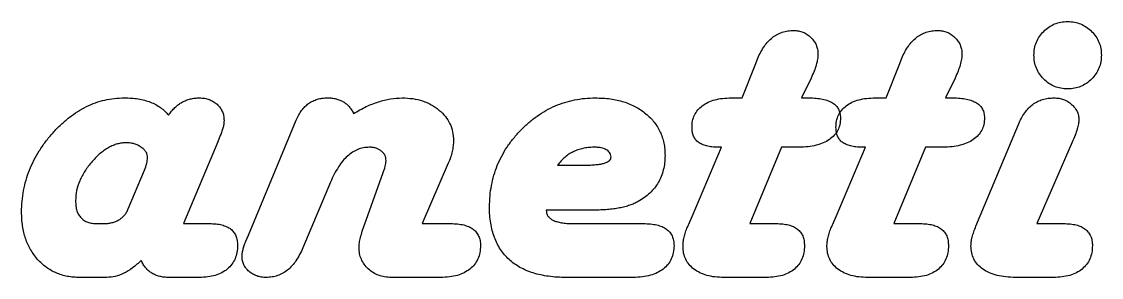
# Model space of a CAD drawing. Header units: millimetres. Extents: x -152 to 152, y -48 to 197.
# Drawn here: x -75.19 to -58.75, y -17.2 to -13.29 of the extents above; entities that cross this region are included whole.
import ezdxf

# ---------------------------------------------------------------- set-up
doc = ezdxf.new("R2010")
doc.units = ezdxf.units.MM

msp = doc.modelspace()

# ---------------------------------------------------------------- linework, layer by layer
at = {"color": 7, "linetype": 'Continuous', "lineweight": 25}
for p, q in [((-64.216, -14.456), (-64.02, -13.955)), ((-64.02, -13.955), (-63.98, -13.852)), ((-62.024, -14.456), (-61.829, -13.955)), ((-61.829, -13.955), (-61.788, -13.852)), ((-63.168, -14.154), (-63.316, -14.456)), ((-60.977, -14.154), (-61.124, -14.456)), ((-64.382, -14.456), (-64.216, -14.456)), ((-63.316, -14.456), (-63.205, -14.456)), ((-62.19, -14.456), (-62.024, -14.456)), ((-61.124, -14.456), (-61.013, -14.456)), ((-71.734, -16.548), (-71.008, -14.797)), ((-60.053, -14.961), (-60.013, -14.86)), ((-72.163, -15.03), (-72.203, -15.126)), ((-60.659, -16.414), (-60.053, -14.961)), ((-72.203, -15.126), (-72.724, -16.373)), ((-64.979, -16.265), (-64.534, -15.209)), ((-64.534, -15.209), (-64.588, -15.209)), ((-63.62, -15.209), (-64.104, -16.373)), ((-63.356, -15.209), (-63.62, -15.209)), ((-62.787, -16.265), (-62.342, -15.209)), ((-62.342, -15.209), (-62.396, -15.209)), ((-61.428, -15.209), (-61.912, -16.373)), ((-61.164, -15.209), (-61.428, -15.209)), ((-59.194, -15.132), (-59.734, -16.373)), ((-73.563, -16.147), (-73.319, -15.56)), ((-69.963, -16.377), (-69.687, -15.608)), ((-68.693, -15.454), (-69.09, -16.373)), ((-67.028, -15.483), (-66.629, -15.483)), ((-70.485, -15.743), (-70.905, -16.741)), ((-66.479, -16.168), (-67.201, -16.168)), ((-65.051, -16.426), (-64.979, -16.265)), ((-62.859, -16.426), (-62.787, -16.265)), ((-74.035, -16.373), (-73.944, -16.373)), ((-72.724, -16.373), (-72.326, -16.373)), ((-69.09, -16.373), (-68.656, -16.373)), ((-66.792, -16.373), (-65.72, -16.373)), ((-64.104, -16.373), (-63.699, -16.373)), ((-61.912, -16.373), (-61.507, -16.373)), ((-59.734, -16.373), (-59.326, -16.373)), ((-71.774, -16.643), (-71.734, -16.548)), ((-73.891, -17.195), (-74.302, -17.195)), ((-72.481, -17.195), (-72.944, -17.195)), ((-68.808, -17.195), (-69.563, -17.195)), ((-65.875, -17.195), (-66.897, -17.195)), ((-63.851, -17.195), (-64.498, -17.195)), ((-61.659, -17.195), (-62.306, -17.195)), ((-59.482, -17.195), (-60.056, -17.195))]:
    msp.add_line(p, q, dxfattribs=at)
for points, knots in [([(-59.777, -13.805), (-59.775, -13.771), (-59.771, -13.703), (-59.743, -13.606), (-59.694, -13.517), (-59.629, -13.439), (-59.551, -13.374), (-59.463, -13.325), (-59.365, -13.297), (-59.298, -13.293), (-59.263, -13.291)], [0, 0, 0, 0, 0.127804, 0.250703, 0.372885, 0.5, 0.627115, 0.749297, 0.872196, 1, 1, 1, 1]), ([(-59.263, -13.291), (-59.229, -13.293), (-59.161, -13.297), (-59.064, -13.325), (-58.976, -13.374), (-58.897, -13.439), (-58.832, -13.517), (-58.784, -13.606), (-58.755, -13.703), (-58.751, -13.771), (-58.75, -13.805)], [0, 0, 0, 0, 0.127804, 0.250703, 0.372885, 0.5, 0.627115, 0.749297, 0.872196, 1, 1, 1, 1]), ([(-63.98, -13.852), (-63.965, -13.818), (-63.937, -13.754), (-63.883, -13.668), (-63.824, -13.594), (-63.759, -13.533), (-63.686, -13.486), (-63.608, -13.453), (-63.523, -13.431), (-63.464, -13.429), (-63.434, -13.428)], [0, 0, 0, 0, 0.14857, 0.285365, 0.412183, 0.532255, 0.646477, 0.761478, 0.877887, 1, 1, 1, 1]), ([(-63.434, -13.428), (-63.409, -13.429), (-63.361, -13.432), (-63.292, -13.451), (-63.228, -13.486), (-63.172, -13.532), (-63.125, -13.586), (-63.089, -13.648), (-63.068, -13.715), (-63.066, -13.763), (-63.065, -13.787)], [0, 0, 0, 0, 0.127802, 0.252269, 0.375391, 0.503166, 0.63191, 0.752661, 0.874063, 1, 1, 1, 1]), ([(-61.788, -13.852), (-61.773, -13.818), (-61.746, -13.754), (-61.691, -13.668), (-61.632, -13.594), (-61.567, -13.533), (-61.495, -13.486), (-61.416, -13.453), (-61.331, -13.431), (-61.272, -13.429), (-61.242, -13.428)], [0, 0, 0, 0, 0.1485696, 0.2853651, 0.4121826, 0.5322552, 0.6464766, 0.7614778, 0.8778872, 1, 1, 1, 1]), ([(-61.242, -13.428), (-61.218, -13.429), (-61.17, -13.432), (-61.1, -13.451), (-61.037, -13.486), (-60.98, -13.532), (-60.933, -13.586), (-60.897, -13.648), (-60.876, -13.715), (-60.874, -13.763), (-60.873, -13.787)], [0, 0, 0, 0, 0.127802, 0.252269, 0.375391, 0.503166, 0.63191, 0.752661, 0.874063, 1, 1, 1, 1]), ([(-63.065, -13.787), (-63.066, -13.813), (-63.069, -13.868), (-63.09, -13.956), (-63.124, -14.053), (-63.153, -14.119), (-63.168, -14.154)], [0, 0, 0, 0, 0.2012905, 0.4351854, 0.7003869, 1, 1, 1, 1]), ([(-60.873, -13.787), (-60.874, -13.813), (-60.877, -13.868), (-60.898, -13.956), (-60.932, -14.053), (-60.961, -14.119), (-60.977, -14.154)], [0, 0, 0, 0, 0.20129, 0.435185, 0.700387, 1, 1, 1, 1]), ([(-59.263, -14.319), (-59.298, -14.317), (-59.365, -14.313), (-59.463, -14.285), (-59.551, -14.236), (-59.629, -14.171), (-59.694, -14.092), (-59.743, -14.004), (-59.771, -13.907), (-59.775, -13.839), (-59.777, -13.805)], [0, 0, 0, 0, 0.1278043, 0.250703, 0.3728849, 0.5, 0.6271151, 0.749297, 0.8721957, 1, 1, 1, 1]), ([(-58.75, -13.805), (-58.751, -13.839), (-58.755, -13.907), (-58.784, -14.004), (-58.832, -14.092), (-58.897, -14.171), (-58.976, -14.236), (-59.064, -14.285), (-59.161, -14.313), (-59.229, -14.317), (-59.263, -14.319)], [0, 0, 0, 0, 0.127804, 0.250703, 0.372885, 0.5, 0.627115, 0.749297, 0.872196, 1, 1, 1, 1]), ([(-75.188, -16.197), (-75.187, -16.141), (-75.184, -16.031), (-75.16, -15.868), (-75.123, -15.71), (-75.07, -15.555), (-75.002, -15.406), (-74.921, -15.261), (-74.822, -15.122), (-74.712, -14.987), (-74.591, -14.864), (-74.466, -14.754), (-74.335, -14.663), (-74.202, -14.586), (-74.063, -14.528), (-73.921, -14.486), (-73.775, -14.461), (-73.676, -14.457), (-73.626, -14.456)], [0, 0, 0, 0, 0.0649, 0.12826, 0.191466, 0.25429, 0.317715, 0.382102, 0.448052, 0.516538, 0.584429, 0.648666, 0.710123, 0.769869, 0.827606, 0.88481, 0.942135, 1, 1, 1, 1]), ([(-73.626, -14.456), (-73.589, -14.457), (-73.517, -14.458), (-73.413, -14.469), (-73.317, -14.492), (-73.227, -14.518), (-73.146, -14.557), (-73.072, -14.602), (-73.006, -14.655), (-72.969, -14.698), (-72.951, -14.719)], [0, 0, 0, 0, 0.148469, 0.287729, 0.419248, 0.543323, 0.66139, 0.775405, 0.88792, 1, 1, 1, 1]), ([(-72.951, -14.719), (-72.936, -14.698), (-72.906, -14.657), (-72.856, -14.603), (-72.801, -14.558), (-72.744, -14.519), (-72.682, -14.492), (-72.618, -14.47), (-72.549, -14.458), (-72.502, -14.457), (-72.478, -14.456)], [0, 0, 0, 0, 0.13787, 0.267826, 0.39149, 0.513356, 0.632002, 0.751776, 0.87289, 1, 1, 1, 1]), ([(-72.478, -14.456), (-72.453, -14.457), (-72.403, -14.46), (-72.332, -14.477), (-72.268, -14.51), (-72.212, -14.552), (-72.164, -14.603), (-72.131, -14.662), (-72.109, -14.727), (-72.107, -14.773), (-72.106, -14.796)], [0, 0, 0, 0, 0.135644, 0.265389, 0.388836, 0.515241, 0.639201, 0.757736, 0.875734, 1, 1, 1, 1]), ([(-71.008, -14.797), (-70.995, -14.77), (-70.972, -14.718), (-70.928, -14.647), (-70.877, -14.589), (-70.82, -14.54), (-70.756, -14.502), (-70.685, -14.475), (-70.609, -14.458), (-70.556, -14.457), (-70.529, -14.456)], [0, 0, 0, 0, 0.141688, 0.272574, 0.394499, 0.512913, 0.629748, 0.748357, 0.870282, 1, 1, 1, 1]), ([(-70.529, -14.456), (-70.507, -14.456), (-70.464, -14.457), (-70.402, -14.469), (-70.344, -14.487), (-70.291, -14.514), (-70.243, -14.548), (-70.201, -14.589), (-70.164, -14.638), (-70.144, -14.675), (-70.133, -14.694)], [0, 0, 0, 0, 0.135563, 0.264491, 0.386049, 0.506186, 0.623734, 0.742655, 0.86889, 1, 1, 1, 1]), ([(-70.133, -14.694), (-70.07, -14.658), (-69.949, -14.587), (-69.76, -14.514), (-69.576, -14.465), (-69.454, -14.459), (-69.395, -14.456)], [0, 0, 0, 0, 0.2780701, 0.5343938, 0.773003, 1, 1, 1, 1]), ([(-69.395, -14.456), (-69.34, -14.458), (-69.235, -14.462), (-69.085, -14.497), (-68.95, -14.555), (-68.833, -14.637), (-68.734, -14.734), (-68.664, -14.847), (-68.62, -14.974), (-68.615, -15.063), (-68.613, -15.108)], [0, 0, 0, 0, 0.143396, 0.276691, 0.40395, 0.529755, 0.651514, 0.765616, 0.879877, 1, 1, 1, 1]), ([(-68.065, -16.119), (-68.063, -16.063), (-68.06, -15.953), (-68.037, -15.792), (-68, -15.636), (-67.949, -15.485), (-67.88, -15.342), (-67.799, -15.203), (-67.7, -15.072), (-67.59, -14.946), (-67.47, -14.831), (-67.341, -14.732), (-67.207, -14.646), (-67.067, -14.576), (-66.921, -14.523), (-66.77, -14.484), (-66.613, -14.46), (-66.507, -14.457), (-66.453, -14.456)], [0, 0, 0, 0, 0.065025, 0.128095, 0.190208, 0.251836, 0.313494, 0.375481, 0.439192, 0.504689, 0.570079, 0.633297, 0.69452, 0.755043, 0.81538, 0.875573, 0.937055, 1, 1, 1, 1]), ([(-66.453, -14.456), (-66.414, -14.457), (-66.338, -14.459), (-66.226, -14.469), (-66.121, -14.489), (-66.022, -14.514), (-65.929, -14.548), (-65.841, -14.59), (-65.759, -14.639), (-65.684, -14.696), (-65.615, -14.757), (-65.556, -14.826), (-65.505, -14.898), (-65.465, -14.976), (-65.432, -15.058), (-65.41, -15.146), (-65.395, -15.238), (-65.394, -15.301), (-65.393, -15.333)], [0, 0, 0, 0, 0.075487, 0.147794, 0.216752, 0.282553, 0.346707, 0.409549, 0.47103, 0.531795, 0.59157, 0.649448, 0.706656, 0.762999, 0.819546, 0.877458, 0.937652, 1, 1, 1, 1]), ([(-64.982, -14.908), (-64.981, -14.875), (-64.978, -14.809), (-64.947, -14.717), (-64.896, -14.637), (-64.825, -14.571), (-64.737, -14.518), (-64.632, -14.482), (-64.512, -14.459), (-64.427, -14.457), (-64.382, -14.456)], [0, 0, 0, 0, 0.11911, 0.230795, 0.338565, 0.450087, 0.569496, 0.699569, 0.840824, 1, 1, 1, 1]), ([(-63.205, -14.456), (-63.167, -14.456), (-63.096, -14.457), (-62.998, -14.473), (-62.913, -14.494), (-62.844, -14.53), (-62.788, -14.572), (-62.751, -14.625), (-62.736, -14.664), (-62.732, -14.682)], [0, 0, 0, 0, 0.1755959, 0.3280083, 0.4621662, 0.5791377, 0.6851342, 0.7848154, 0.8746431, 0.8746431, 0.8746431, 0.8746431]), ([(-62.732, -14.682), (-62.723, -14.668), (-62.694, -14.628), (-62.634, -14.571), (-62.545, -14.518), (-62.44, -14.482), (-62.32, -14.459), (-62.235, -14.457), (-62.19, -14.456)], [0.2783506, 0.2783506, 0.2783506, 0.2783506, 0.3385652, 0.4500865, 0.5694964, 0.6995691, 0.8408241, 1, 1, 1, 1]), ([(-61.013, -14.456), (-60.975, -14.456), (-60.904, -14.457), (-60.806, -14.473), (-60.721, -14.494), (-60.652, -14.53), (-60.596, -14.572), (-60.557, -14.627), (-60.534, -14.692), (-60.532, -14.739), (-60.53, -14.763)], [0, 0, 0, 0, 0.1755959, 0.3280083, 0.4621662, 0.5791377, 0.6851342, 0.7848154, 0.8884854, 1, 1, 1, 1]), ([(-60.013, -14.86), (-59.999, -14.828), (-59.971, -14.767), (-59.919, -14.684), (-59.86, -14.614), (-59.795, -14.554), (-59.723, -14.51), (-59.644, -14.479), (-59.559, -14.459), (-59.5, -14.457), (-59.47, -14.456)], [0, 0, 0, 0, 0.1462158, 0.2791855, 0.4051407, 0.5245499, 0.6407454, 0.7555676, 0.8754249, 1, 1, 1, 1]), ([(-59.47, -14.456), (-59.445, -14.457), (-59.396, -14.459), (-59.325, -14.478), (-59.261, -14.509), (-59.203, -14.553), (-59.155, -14.603), (-59.118, -14.659), (-59.097, -14.723), (-59.094, -14.766), (-59.092, -14.788)], [0, 0, 0, 0, 0.134884, 0.262018, 0.38996, 0.518978, 0.646618, 0.764858, 0.880211, 1, 1, 1, 1]), ([(-62.791, -14.908), (-62.789, -14.875), (-62.786, -14.809), (-62.76, -14.734), (-62.739, -14.694), (-62.732, -14.682)], [0, 0, 0, 0, 0.1191097, 0.2307949, 0.2783506, 0.2783506, 0.2783506, 0.2783506]), ([(-62.722, -14.763), (-62.724, -14.796), (-62.728, -14.861), (-62.754, -14.935), (-62.776, -14.973), (-62.783, -14.983)], [0, 0, 0, 0, 0.1149459, 0.2218313, 0.2660697, 0.2660697, 0.2660697, 0.2660697]), ([(-62.732, -14.682), (-62.731, -14.685), (-62.725, -14.712), (-62.723, -14.739), (-62.722, -14.763)], [0.8746431, 0.8746431, 0.8746431, 0.8746431, 0.8884854, 1, 1, 1, 1]), ([(-60.53, -14.763), (-60.532, -14.796), (-60.536, -14.861), (-60.568, -14.952), (-60.624, -15.031), (-60.7, -15.096), (-60.793, -15.147), (-60.903, -15.183), (-61.028, -15.205), (-61.117, -15.208), (-61.164, -15.209)], [0, 0, 0, 0, 0.114946, 0.221831, 0.329554, 0.441922, 0.562954, 0.693917, 0.838785, 1, 1, 1, 1]), ([(-59.092, -14.788), (-59.094, -14.81), (-59.097, -14.858), (-59.119, -14.936), (-59.149, -15.03), (-59.178, -15.096), (-59.194, -15.132)], [0, 0, 0, 0, 0.176211, 0.402499, 0.674985, 1, 1, 1, 1]), ([(-72.106, -14.796), (-72.106, -14.813), (-72.108, -14.85), (-72.119, -14.906), (-72.137, -14.968), (-72.155, -15.009), (-72.163, -15.03)], [0, 0, 0, 0, 0.211809, 0.449345, 0.711305, 1, 1, 1, 1]), ([(-64.588, -15.209), (-64.618, -15.209), (-64.676, -15.208), (-64.757, -15.192), (-64.827, -15.169), (-64.885, -15.137), (-64.928, -15.093), (-64.961, -15.04), (-64.979, -14.977), (-64.981, -14.932), (-64.982, -14.908)], [0, 0, 0, 0, 0.162901, 0.307263, 0.435316, 0.548908, 0.655944, 0.762056, 0.874603, 1, 1, 1, 1]), ([(-62.783, -14.983), (-62.784, -14.982), (-62.788, -14.957), (-62.789, -14.932), (-62.791, -14.908)], [0.8666339, 0.8666339, 0.8666339, 0.8666339, 0.8746032, 1, 1, 1, 1]), ([(-68.613, -15.108), (-68.614, -15.135), (-68.616, -15.191), (-68.632, -15.276), (-68.656, -15.365), (-68.68, -15.424), (-68.693, -15.454)], [0, 0, 0, 0, 0.2252927, 0.4657647, 0.7239112, 1, 1, 1, 1]), ([(-62.783, -14.983), (-62.794, -14.999), (-62.825, -15.039), (-62.891, -15.096), (-62.985, -15.147), (-63.095, -15.183), (-63.22, -15.205), (-63.309, -15.208), (-63.356, -15.209)], [0.2660697, 0.2660697, 0.2660697, 0.2660697, 0.3295542, 0.4419224, 0.5629543, 0.6939165, 0.8387853, 1, 1, 1, 1]), ([(-62.396, -15.209), (-62.426, -15.209), (-62.485, -15.208), (-62.566, -15.192), (-62.635, -15.169), (-62.693, -15.137), (-62.737, -15.093), (-62.768, -15.041), (-62.78, -15.003), (-62.783, -14.983)], [0, 0, 0, 0, 0.1629007, 0.3072632, 0.4353157, 0.5489077, 0.6559438, 0.7620561, 0.8666339, 0.8666339, 0.8666339, 0.8666339]), ([(-73.598, -15.141), (-73.62, -15.141), (-73.665, -15.143), (-73.731, -15.158), (-73.797, -15.18), (-73.862, -15.212), (-73.927, -15.253), (-73.992, -15.302), (-74.054, -15.362), (-74.137, -15.449), (-74.226, -15.567), (-74.306, -15.717), (-74.356, -15.869), (-74.363, -15.973), (-74.366, -16.025)], [0, 0, 0, 0, 0.052309, 0.105644, 0.159961, 0.216069, 0.276577, 0.340232, 0.408142, 0.480813, 0.623943, 0.755386, 0.878942, 1, 1, 1, 1]), ([(-73.27, -15.367), (-73.272, -15.353), (-73.274, -15.323), (-73.292, -15.279), (-73.325, -15.242), (-73.366, -15.207), (-73.416, -15.177), (-73.472, -15.156), (-73.533, -15.143), (-73.576, -15.141), (-73.598, -15.141)], [0, 0, 0, 0, 0.101323, 0.204401, 0.315545, 0.440469, 0.574244, 0.710477, 0.85052, 1, 1, 1, 1]), ([(-69.896, -15.209), (-69.926, -15.211), (-69.985, -15.214), (-70.072, -15.24), (-70.154, -15.283), (-70.23, -15.343), (-70.302, -15.419), (-70.368, -15.512), (-70.432, -15.62), (-70.467, -15.701), (-70.485, -15.743)], [0, 0, 0, 0, 0.105588, 0.210994, 0.318037, 0.431763, 0.554461, 0.68871, 0.836827, 1, 1, 1, 1]), ([(-69.64, -15.413), (-69.64, -15.4), (-69.641, -15.373), (-69.654, -15.334), (-69.677, -15.298), (-69.71, -15.268), (-69.747, -15.24), (-69.793, -15.223), (-69.842, -15.21), (-69.877, -15.209), (-69.896, -15.209)], [0, 0, 0, 0, 0.111377, 0.218574, 0.332864, 0.45478, 0.582844, 0.712531, 0.850727, 1, 1, 1, 1]), ([(-66.477, -15.209), (-66.506, -15.21), (-66.561, -15.211), (-66.642, -15.225), (-66.718, -15.246), (-66.79, -15.277), (-66.857, -15.314), (-66.919, -15.363), (-66.977, -15.418), (-67.011, -15.461), (-67.028, -15.483)], [0, 0, 0, 0, 0.1323843, 0.2595012, 0.3829517, 0.5029389, 0.6243763, 0.7448875, 0.8703522, 1, 1, 1, 1]), ([(-66.215, -15.355), (-66.217, -15.343), (-66.22, -15.321), (-66.234, -15.289), (-66.258, -15.265), (-66.288, -15.244), (-66.325, -15.228), (-66.369, -15.216), (-66.421, -15.21), (-66.458, -15.209), (-66.477, -15.209)], [0, 0, 0, 0, 0.1048184, 0.2042057, 0.3044756, 0.4107669, 0.5304083, 0.6670748, 0.822812, 1, 1, 1, 1]), ([(-73.319, -15.56), (-73.305, -15.525), (-73.279, -15.463), (-73.273, -15.397), (-73.27, -15.367)], [0, 0, 0, 0, 0.56228, 1, 1, 1, 1]), ([(-69.687, -15.608), (-69.674, -15.572), (-69.651, -15.509), (-69.643, -15.442), (-69.64, -15.413)], [0, 0, 0, 0, 0.569242, 1, 1, 1, 1]), ([(-66.629, -15.483), (-66.596, -15.483), (-66.534, -15.482), (-66.448, -15.475), (-66.376, -15.467), (-66.317, -15.453), (-66.271, -15.435), (-66.237, -15.414), (-66.217, -15.386), (-66.216, -15.365), (-66.215, -15.355)], [0, 0, 0, 0, 0.213137, 0.396953, 0.554117, 0.681381, 0.785198, 0.869103, 0.935193, 1, 1, 1, 1]), ([(-65.393, -15.333), (-65.395, -15.371), (-65.397, -15.446), (-65.416, -15.555), (-65.449, -15.655), (-65.493, -15.748), (-65.551, -15.833), (-65.623, -15.91), (-65.706, -15.98), (-65.769, -16.018), (-65.802, -16.037)], [0, 0, 0, 0, 0.133647, 0.261587, 0.383451, 0.50114, 0.620476, 0.742282, 0.867146, 1, 1, 1, 1]), ([(-74.366, -16.025), (-74.365, -16.052), (-74.363, -16.103), (-74.349, -16.176), (-74.323, -16.237), (-74.285, -16.288), (-74.237, -16.327), (-74.179, -16.355), (-74.11, -16.371), (-74.061, -16.373), (-74.035, -16.373)], [0, 0, 0, 0, 0.147962, 0.280931, 0.39929, 0.508857, 0.619299, 0.733982, 0.859791, 1, 1, 1, 1]), ([(-65.802, -16.037), (-65.822, -16.048), (-65.863, -16.071), (-65.931, -16.095), (-66.005, -16.118), (-66.087, -16.136), (-66.175, -16.151), (-66.27, -16.16), (-66.372, -16.167), (-66.442, -16.168), (-66.479, -16.168)], [0, 0, 0, 0, 0.096971, 0.200636, 0.311541, 0.431292, 0.559206, 0.696757, 0.843127, 1, 1, 1, 1]), ([(-74.302, -17.195), (-74.334, -17.195), (-74.398, -17.193), (-74.491, -17.18), (-74.579, -17.159), (-74.662, -17.127), (-74.74, -17.089), (-74.814, -17.041), (-74.882, -16.984), (-74.946, -16.92), (-75.002, -16.848), (-75.053, -16.771), (-75.094, -16.688), (-75.129, -16.6), (-75.155, -16.507), (-75.175, -16.408), (-75.185, -16.304), (-75.187, -16.233), (-75.188, -16.197)], [0, 0, 0, 0, 0.06493, 0.126827, 0.186993, 0.245644, 0.303664, 0.361399, 0.420633, 0.480616, 0.541512, 0.602803, 0.66433, 0.727075, 0.7916, 0.857725, 0.927236, 1, 1, 1, 1]), ([(-73.944, -16.373), (-73.921, -16.373), (-73.877, -16.372), (-73.814, -16.361), (-73.757, -16.343), (-73.705, -16.318), (-73.66, -16.286), (-73.621, -16.247), (-73.588, -16.2), (-73.572, -16.165), (-73.563, -16.147)], [0, 0, 0, 0, 0.144708, 0.279865, 0.405577, 0.523759, 0.640334, 0.755322, 0.873741, 1, 1, 1, 1]), ([(-66.897, -17.195), (-66.943, -17.195), (-67.033, -17.193), (-67.164, -17.18), (-67.286, -17.159), (-67.399, -17.129), (-67.504, -17.091), (-67.601, -17.044), (-67.689, -16.987), (-67.768, -16.923), (-67.838, -16.85), (-67.9, -16.769), (-67.95, -16.679), (-67.992, -16.583), (-68.025, -16.478), (-68.048, -16.365), (-68.063, -16.245), (-68.064, -16.162), (-68.065, -16.119)], [0, 0, 0, 0, 0.076694, 0.148395, 0.216645, 0.280725, 0.342289, 0.401363, 0.458122, 0.514299, 0.56977, 0.625318, 0.681564, 0.739403, 0.799452, 0.862712, 0.929199, 1, 1, 1, 1]), ([(-67.201, -16.168), (-67.2, -16.184), (-67.198, -16.216), (-67.177, -16.26), (-67.143, -16.296), (-67.097, -16.325), (-67.038, -16.347), (-66.968, -16.362), (-66.884, -16.372), (-66.824, -16.373), (-66.792, -16.373)], [0, 0, 0, 0, 0.095546, 0.185946, 0.279809, 0.384892, 0.504874, 0.647321, 0.810479, 1, 1, 1, 1]), ([(-72.326, -16.373), (-72.293, -16.375), (-72.23, -16.376), (-72.142, -16.39), (-72.068, -16.418), (-72.005, -16.452), (-71.958, -16.501), (-71.924, -16.56), (-71.903, -16.629), (-71.901, -16.679), (-71.9, -16.705)], [0, 0, 0, 0, 0.161777, 0.304562, 0.432041, 0.544948, 0.651814, 0.758468, 0.872769, 1, 1, 1, 1]), ([(-70.051, -16.736), (-70.05, -16.714), (-70.047, -16.663), (-70.027, -16.581), (-70.001, -16.483), (-69.977, -16.414), (-69.963, -16.377)], [0, 0, 0, 0, 0.182015, 0.408517, 0.680313, 1, 1, 1, 1]), ([(-68.656, -16.373), (-68.621, -16.374), (-68.554, -16.376), (-68.461, -16.392), (-68.381, -16.417), (-68.314, -16.453), (-68.264, -16.503), (-68.228, -16.563), (-68.205, -16.633), (-68.203, -16.683), (-68.202, -16.71)], [0, 0, 0, 0, 0.166515, 0.311699, 0.439497, 0.554188, 0.661208, 0.766456, 0.876383, 1, 1, 1, 1]), ([(-65.72, -16.373), (-65.684, -16.374), (-65.616, -16.376), (-65.521, -16.392), (-65.439, -16.417), (-65.371, -16.453), (-65.32, -16.503), (-65.282, -16.562), (-65.26, -16.633), (-65.258, -16.683), (-65.256, -16.71)], [0, 0, 0, 0, 0.166244, 0.313, 0.442456, 0.557263, 0.664235, 0.76914, 0.877803, 1, 1, 1, 1]), ([(-65.119, -16.723), (-65.119, -16.7), (-65.117, -16.652), (-65.103, -16.579), (-65.082, -16.503), (-65.061, -16.452), (-65.051, -16.426)], [0, 0, 0, 0, 0.226864, 0.467411, 0.724375, 1, 1, 1, 1]), ([(-63.699, -16.373), (-63.666, -16.374), (-63.603, -16.376), (-63.515, -16.392), (-63.439, -16.417), (-63.376, -16.454), (-63.328, -16.503), (-63.294, -16.563), (-63.273, -16.633), (-63.271, -16.683), (-63.27, -16.71)], [0, 0, 0, 0, 0.161968, 0.303708, 0.429409, 0.543607, 0.651897, 0.759033, 0.872256, 1, 1, 1, 1]), ([(-62.928, -16.723), (-62.927, -16.7), (-62.925, -16.652), (-62.911, -16.579), (-62.89, -16.503), (-62.87, -16.452), (-62.859, -16.426)], [0, 0, 0, 0, 0.226864, 0.467411, 0.724375, 1, 1, 1, 1]), ([(-61.507, -16.373), (-61.474, -16.374), (-61.411, -16.376), (-61.323, -16.392), (-61.248, -16.417), (-61.184, -16.454), (-61.136, -16.503), (-61.102, -16.563), (-61.081, -16.633), (-61.079, -16.683), (-61.078, -16.71)], [0, 0, 0, 0, 0.161968, 0.303708, 0.429409, 0.543607, 0.651897, 0.759033, 0.872256, 1, 1, 1, 1]), ([(-60.736, -16.716), (-60.734, -16.695), (-60.732, -16.649), (-60.717, -16.577), (-60.692, -16.498), (-60.67, -16.443), (-60.659, -16.414)], [0, 0, 0, 0, 0.202351, 0.43559, 0.700413, 1, 1, 1, 1]), ([(-59.326, -16.373), (-59.292, -16.374), (-59.227, -16.376), (-59.137, -16.392), (-59.06, -16.417), (-58.996, -16.454), (-58.946, -16.503), (-58.912, -16.563), (-58.889, -16.633), (-58.887, -16.683), (-58.887, -16.71)], [0, 0, 0, 0, 0.163087, 0.30785, 0.433392, 0.547451, 0.655418, 0.761908, 0.874045, 1, 1, 1, 1]), ([(-71.9, -16.705), (-71.902, -16.742), (-71.905, -16.812), (-71.934, -16.911), (-71.986, -16.997), (-72.054, -17.07), (-72.14, -17.126), (-72.241, -17.168), (-72.357, -17.19), (-72.438, -17.194), (-72.481, -17.195)], [0, 0, 0, 0, 0.127508, 0.244515, 0.357277, 0.471798, 0.59026, 0.714211, 0.850239, 1, 1, 1, 1]), ([(-71.832, -16.879), (-71.831, -16.861), (-71.83, -16.825), (-71.816, -16.769), (-71.8, -16.707), (-71.783, -16.665), (-71.774, -16.643)], [0, 0, 0, 0, 0.211021, 0.448526, 0.708291, 1, 1, 1, 1]), ([(-70.905, -16.741), (-70.921, -16.777), (-70.951, -16.845), (-71.008, -16.938), (-71.069, -17.018), (-71.136, -17.083), (-71.21, -17.133), (-71.291, -17.169), (-71.376, -17.191), (-71.436, -17.194), (-71.466, -17.195)], [0, 0, 0, 0, 0.153568, 0.293243, 0.421965, 0.542879, 0.65698, 0.76959, 0.88285, 1, 1, 1, 1]), ([(-69.563, -17.195), (-69.596, -17.194), (-69.661, -17.191), (-69.754, -17.165), (-69.838, -17.124), (-69.913, -17.067), (-69.974, -16.998), (-70.018, -16.918), (-70.047, -16.83), (-70.05, -16.768), (-70.051, -16.736)], [0, 0, 0, 0, 0.13365, 0.25973, 0.382673, 0.508387, 0.63217, 0.752049, 0.872056, 1, 1, 1, 1]), ([(-68.202, -16.71), (-68.203, -16.746), (-68.206, -16.816), (-68.239, -16.914), (-68.29, -17), (-68.362, -17.071), (-68.452, -17.126), (-68.557, -17.168), (-68.678, -17.19), (-68.764, -17.194), (-68.808, -17.195)], [0, 0, 0, 0, 0.1236592, 0.2378128, 0.3488692, 0.4626966, 0.5821408, 0.7080526, 0.8472485, 1, 1, 1, 1]), ([(-65.256, -16.71), (-65.258, -16.746), (-65.261, -16.816), (-65.294, -16.913), (-65.344, -17), (-65.418, -17.071), (-65.51, -17.126), (-65.617, -17.168), (-65.741, -17.19), (-65.829, -17.194), (-65.875, -17.195)], [0, 0, 0, 0, 0.122117, 0.234846, 0.344517, 0.45778, 0.576756, 0.70334, 0.844346, 1, 1, 1, 1]), ([(-64.498, -17.195), (-64.543, -17.194), (-64.63, -17.192), (-64.752, -17.167), (-64.861, -17.128), (-64.953, -17.072), (-65.027, -17.002), (-65.082, -16.92), (-65.114, -16.825), (-65.117, -16.758), (-65.119, -16.723)], [0, 0, 0, 0, 0.155167, 0.295847, 0.425923, 0.547483, 0.662242, 0.771533, 0.882252, 1, 1, 1, 1]), ([(-63.27, -16.71), (-63.272, -16.746), (-63.275, -16.815), (-63.305, -16.913), (-63.353, -16.999), (-63.422, -17.071), (-63.508, -17.126), (-63.609, -17.168), (-63.725, -17.19), (-63.808, -17.194), (-63.851, -17.195)], [0, 0, 0, 0, 0.126624, 0.242764, 0.354595, 0.468533, 0.586637, 0.710937, 0.848571, 1, 1, 1, 1]), ([(-62.306, -17.195), (-62.351, -17.194), (-62.438, -17.192), (-62.56, -17.167), (-62.669, -17.128), (-62.761, -17.072), (-62.835, -17.002), (-62.89, -16.92), (-62.922, -16.825), (-62.926, -16.758), (-62.928, -16.723)], [0, 0, 0, 0, 0.155167, 0.295847, 0.425923, 0.547483, 0.662242, 0.771533, 0.882252, 1, 1, 1, 1]), ([(-61.078, -16.71), (-61.08, -16.746), (-61.083, -16.815), (-61.113, -16.913), (-61.161, -16.999), (-61.23, -17.071), (-61.316, -17.126), (-61.417, -17.168), (-61.534, -17.19), (-61.616, -17.194), (-61.659, -17.195)], [0, 0, 0, 0, 0.126624, 0.242764, 0.354595, 0.468533, 0.586637, 0.710937, 0.848571, 1, 1, 1, 1]), ([(-60.056, -17.195), (-60.106, -17.194), (-60.201, -17.191), (-60.336, -17.168), (-60.454, -17.127), (-60.555, -17.072), (-60.636, -17.001), (-60.695, -16.916), (-60.729, -16.819), (-60.734, -16.751), (-60.736, -16.716)], [0, 0, 0, 0, 0.160857, 0.30532, 0.437736, 0.559961, 0.673704, 0.780933, 0.886877, 1, 1, 1, 1]), ([(-58.887, -16.71), (-58.888, -16.746), (-58.891, -16.815), (-58.922, -16.913), (-58.972, -16.999), (-59.042, -17.071), (-59.13, -17.127), (-59.234, -17.168), (-59.353, -17.19), (-59.437, -17.194), (-59.482, -17.195)], [0, 0, 0, 0, 0.124976, 0.239969, 0.351577, 0.464886, 0.582485, 0.708592, 0.846852, 1, 1, 1, 1]), ([(-71.466, -17.195), (-71.49, -17.195), (-71.538, -17.193), (-71.607, -17.175), (-71.67, -17.146), (-71.727, -17.107), (-71.773, -17.058), (-71.807, -17.003), (-71.829, -16.943), (-71.831, -16.9), (-71.832, -16.879)], [0, 0, 0, 0, 0.13748, 0.266651, 0.393789, 0.52224, 0.645929, 0.764533, 0.88017, 1, 1, 1, 1]), ([(-73.366, -16.936), (-73.41, -16.976), (-73.491, -17.05), (-73.626, -17.131), (-73.758, -17.186), (-73.848, -17.192), (-73.891, -17.195)], [0, 0, 0, 0, 0.293089, 0.552243, 0.783735, 1, 1, 1, 1]), ([(-72.944, -17.195), (-72.969, -17.195), (-73.017, -17.193), (-73.085, -17.181), (-73.148, -17.161), (-73.205, -17.132), (-73.255, -17.095), (-73.3, -17.05), (-73.338, -16.997), (-73.357, -16.957), (-73.366, -16.936)], [0, 0, 0, 0, 0.14195, 0.271427, 0.394992, 0.515415, 0.631222, 0.748612, 0.870523, 1, 1, 1, 1])]:
    msp.add_open_spline(points, degree=3, knots=knots, dxfattribs=at)

doc.saveas('drawing.dxf')
